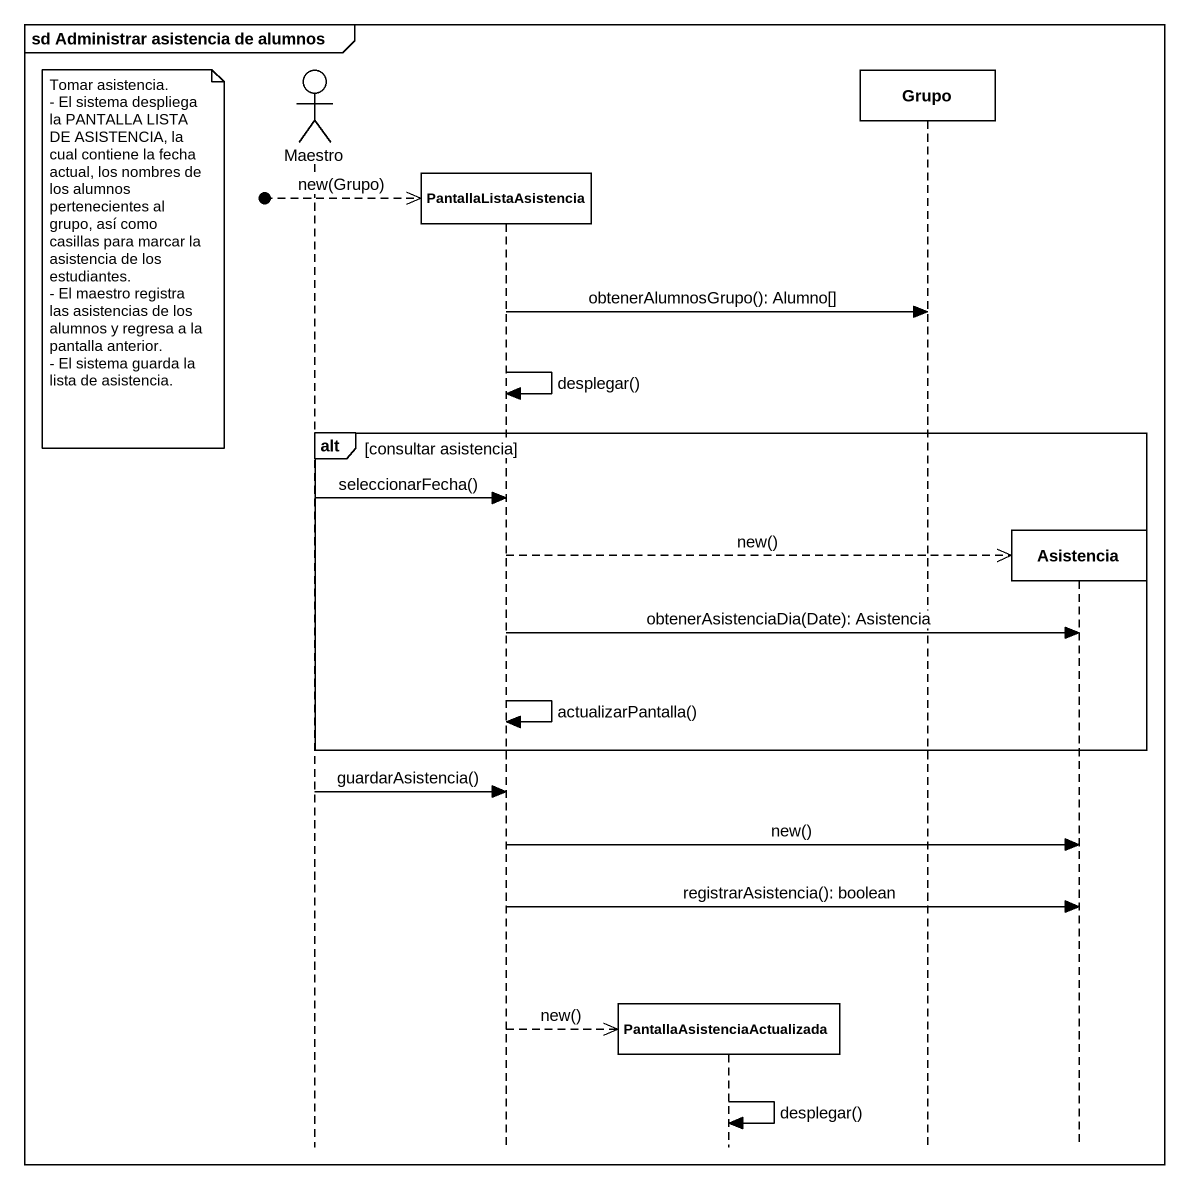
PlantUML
@startuml
mainframe sd Administrar asistencia de alumnos
hide footbox
actor Maestro
participant PantallaListaAsistencia
participant "PantallaAsistenciaActualizada" as PantallaAsistenciaActualizad
participant Grupo
participant Asistencia

[o-->> PantallaListaAsistencia : new(Grupo)
note left of Maestro
  Tomar asistencia.
  - El sistema despliega la PANTALLA LISTA DE ASISTENCIA, la cual contiene la fecha actual, los nombres de los alumnos pertenecientes al grupo, así como casillas para marcar la asistencia de los estudiantes.
  - El maestro registra las asistencias de los alumnos y regresa a la pantalla anterior.
  - El sistema guarda la lista de asistencia.
end note
PantallaListaAsistencia -> Grupo : obtenerAlumnosGrupo(): Alumno[]
PantallaListaAsistencia -> PantallaListaAsistencia : desplegar()
alt consultar asistencia
  Maestro -> PantallaListaAsistencia : seleccionarFecha()
  PantallaListaAsistencia -->> Asistencia ** : new()
  PantallaListaAsistencia -> Asistencia : obtenerAsistenciaDia(Date): Asistencia
  PantallaListaAsistencia -> PantallaListaAsistencia : actualizarPantalla()
end
Maestro -> PantallaListaAsistencia : guardarAsistencia()
PantallaListaAsistencia -> Asistencia : new()
PantallaListaAsistencia -> Asistencia : registrarAsistencia(): boolean
PantallaListaAsistencia -->> PantallaAsistenciaActualizad ** : new()
PantallaAsistenciaActualizad -> PantallaAsistenciaActualizad : desplegar()
@enduml
